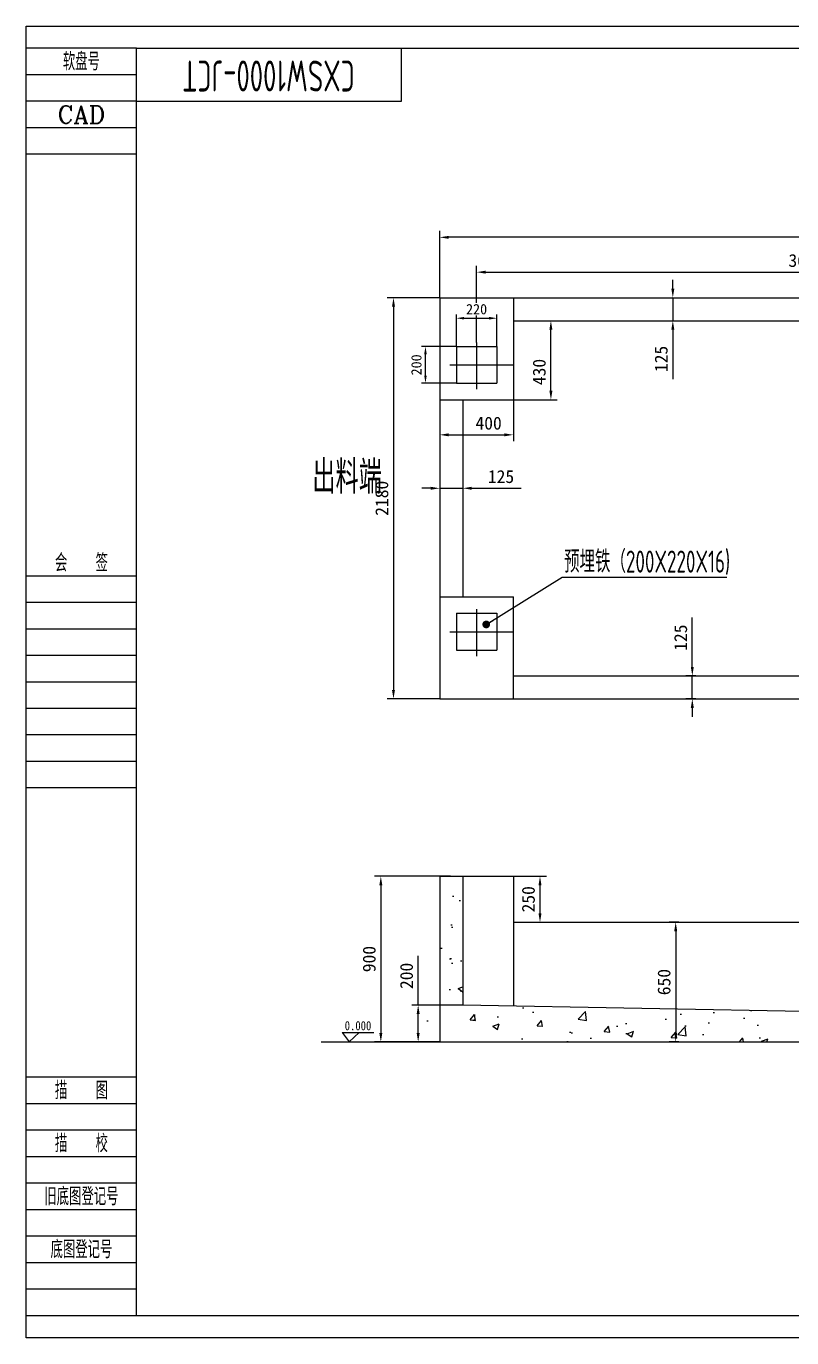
# Model space of a CAD drawing. Header units: millimetres. Extents: x 244582 to 493453, y 23908 to 57380.
# Drawn here: x 254347 to 258507, y 23908 to 31036 of the extents above; entities that cross this region are included whole.
import ezdxf
from ezdxf.enums import TextEntityAlignment as Align
from ezdxf.lldxf.tags import DXFTag

# ---------------------------------------------------------------- set-up
doc = ezdxf.new("R2010")
doc.units = ezdxf.units.MM
for name, color, linetype in [('3中心线层', 1, 'CENTER'), ('4', 3, 'Continuous'), ('6', 2, 'Continuous'), ('8', 1, 'Continuous'), ('RAHM2', 1, 'Continuous'), ('RAHM3', 2, 'Continuous'), ('RAHM5', 7, 'Continuous'), ('TILE1', 5, 'Continuous')]:
    doc.layers.add(name, color=color, linetype=linetype)
doc.styles.add('66', font='仿宋_GB2312', dxfattribs={"width": 0.85})
doc.styles.add('HZ', font='geniso', dxfattribs={"width": 0.7, "bigfont": 'hztxt'})
doc.styles.add('ROMANC', font='romanc', dxfattribs={"height": 4})
tags = doc.linetypes.add('CENTER', pattern=[2, 1.25, -0.25, 0.25, -0.25]).pattern_tags.tags
tags[10:11] = [DXFTag(74, 4), DXFTag(75, 0), DXFTag(340, '0'), DXFTag(46, 1.0), DXFTag(50, 0.0), DXFTag(44, 0.0), DXFTag(45, 0.0)]
tags[8:9] = [DXFTag(74, 4), DXFTag(75, 0), DXFTag(340, '0'), DXFTag(46, 1.0), DXFTag(50, 0.0), DXFTag(44, 0.0), DXFTag(45, 0.0)]
tags[6:7] = [DXFTag(74, 4), DXFTag(75, 0), DXFTag(340, '0'), DXFTag(46, 1.0), DXFTag(50, 0.0), DXFTag(44, 0.0), DXFTag(45, 0.0)]
tags[4:5] = [DXFTag(74, 4), DXFTag(75, 0), DXFTag(340, '0'), DXFTag(46, 1.0), DXFTag(50, 0.0), DXFTag(44, 0.0), DXFTag(45, 0.0)]
doc.dimstyles.new('GEN-ISO', dxfattribs={"dimscale": 7, "dimtxt": 8, "dimasz": 6, "dimexe": 3, "dimexo": 0, "dimgap": 3, "dimtad": 1, "dimdsep": 46, "dimtxsty": 'Standard', "dimcen": 0, "dimclrd": 256, "dimclre": 256, "dimclrt": 2, "dimadec": 0, "dimazin": 0, "dimtp": 0.1, "dimtm": 0.1, "dimtfac": 0.71, "dimtmove": 0, "dimatfit": 3, "dimfxl": 1, "dimtfill": 1, "dimtolj": 1, "dimtzin": 0, "dimarcsym": 0})
doc.dimstyles.new('GEN-ISO$7', dxfattribs={"dimscale": 7, "dimtxt": 8, "dimasz": 6, "dimexe": 3, "dimexo": 0, "dimgap": 3, "dimtad": 1, "dimdsep": 46, "dimtxsty": 'Standard', "dimcen": 0, "dimclrd": 256, "dimclre": 256, "dimclrt": 2, "dimadec": 0, "dimazin": 0, "dimtp": 0.1, "dimtm": 0.1, "dimtfac": 0.71, "dimtmove": 0, "dimatfit": 3, "dimldrblk": 'DOT', "dimfxl": 1, "dimtfill": 1, "dimtolj": 1, "dimtzin": 0, "dimarcsym": 0})

# ---------------------------------------------------------------- blocks, each defined once
blk = doc.blocks.new('GB-A3')
for p, q in [((85, 280), (85, 292)), ((25, 280), (85, 280)), ((25, 5), (0, 5))]:
    blk.add_line(p, q)
blk.add_lwpolyline([(25, 5), (25, 292), (415, 292), (415, 5)], close=True)
at = {"layer": 'RAHM2'}
for p, q in [((25, 286), (0, 286)), ((25, 274), (0, 274)), ((25, 166.5), (0, 166.5)), ((25, 154.5), (0, 154.5)), ((25, 142.5), (0, 142.5)), ((25, 130.5), (0, 130.5)), ((25, 53), (0, 53)), ((25, 41), (0, 41)), ((25, 29), (0, 29)), ((25, 17), (0, 17)), ((25, 11), (0, 11))]:
    blk.add_line(p, q, dxfattribs=at)
at = {"layer": 'RAHM3'}
for p, q in [((25, 292), (0, 292)), ((25, 280), (0, 280)), ((25, 268), (0, 268)), ((25, 172.5), (0, 172.5)), ((25, 160.5), (0, 160.5)), ((25, 148.5), (0, 148.5)), ((25, 136.5), (0, 136.5)), ((25, 124.5), (0, 124.5)), ((25, 59), (0, 59)), ((25, 47), (0, 47)), ((25, 35), (0, 35)), ((25, 23), (0, 23))]:
    blk.add_line(p, q, dxfattribs=at)
at = {"layer": 'TILE1'}
blk.add_line((0, 0), (0, 297), dxfattribs=at)
blk.add_lwpolyline([(0, 297), (420, 297), (420, 0), (0, 0)], dxfattribs=at)
at = {"layer": 'RAHM2', "style": 'HZ', "width": 0.7}
for s, p in [('软盘号', (12.5, 287)), ('会    签', (12.5, 173.5)), ('描    图', (12.5, 54)), ('描    校', (12.5, 42)), ('旧底图登记号', (12.5, 30)), ('底图登记号', (12.5, 18))]:
    blk.add_text(s, height=4, dxfattribs=at).set_placement(p, align=Align.CENTER)
at = {"layer": 'RAHM2', "style": 'ROMANC'}
blk.add_text('CAD', height=4, dxfattribs=at).set_placement((12.5, 275), align=Align.CENTER)
at = {"layer": 'RAHM5', "style": 'HZ', "width": 0.7}
blk.add_attdef('GEN-TITLE-NR{8.15}', text='', height=7, rotation=180, dxfattribs=at).set_placement((54.84, 285.73), align=Align.MIDDLE)
blk = doc.blocks.new('*D1519')
at = {"layer": '4', "lineweight": -2}
for p, q in [((256594.8, 29560.6), (256594.8, 29923.7)), ((262040.8, 29888.7), (256643.8, 29888.7)), ((262089.8, 29560.6), (262089.8, 29923.7))]:
    blk.add_line(p, q, dxfattribs=at)
at = {"layer": '4'}
for points in [[(256643.8, 29896.8), (256643.8, 29880.5), (256594.8, 29888.7)], [(262040.8, 29896.8), (262040.8, 29880.5), (262089.8, 29888.7)]]:
    blk.add_solid(points, dxfattribs=at)
at = {"layer": 'Defpoints', "color": 0}
for p in [(256594.8, 29888.7), (256594.8, 29560.6), (262089.8, 29560.6)]:
    blk.add_point(p, dxfattribs=at)
at = {"layer": '4', "color": 2, "insert": (258954.8, 29951.7), "char_height": 70, "attachment_point": 5, "bg_fill": 3, "box_fill_scale": 1.1, "bg_fill_color": 256, "bg_fill_true_color": 13158600, "bg_fill_transparency": 3341752}
blk.add_mtext('\\A1;5495', dxfattribs=at)
blk = doc.blocks.new('*D1521')
at = {"layer": '4', "lineweight": -2}
for p, q in [((256594.8, 29560.6), (256308.1, 29560.6)), ((256343.1, 29511.6), (256343.1, 27429.6)), ((256594.8, 27380.6), (256308.1, 27380.6))]:
    blk.add_line(p, q, dxfattribs=at)
at = {"layer": '4'}
for points in [[(256334.9, 29511.6), (256351.3, 29511.6), (256343.1, 29560.6)], [(256334.9, 27429.6), (256351.3, 27429.6), (256343.1, 27380.6)]]:
    blk.add_solid(points, dxfattribs=at)
at = {"layer": 'Defpoints', "color": 0}
for p in [(256594.8, 29560.6), (256343.1, 27380.6), (256594.8, 27380.6)]:
    blk.add_point(p, dxfattribs=at)
at = {"layer": '4', "color": 2, "insert": (256280.1, 28470.6), "char_height": 70, "attachment_point": 5, "rotation": 90, "bg_fill": 3, "box_fill_scale": 1.1, "bg_fill_color": 256, "bg_fill_true_color": 13158600, "bg_fill_transparency": 3339172}
blk.add_mtext('\\A1;2180', dxfattribs=at)
blk = doc.blocks.new('*D1522')
at = {"layer": '4', "lineweight": -2}
for p, q in [((256794.8, 29317.6), (256794.8, 29734.3)), ((260489.8, 29399.1), (260489.8, 29734.3)), ((256843.8, 29699.3), (260440.8, 29699.3))]:
    blk.add_line(p, q, dxfattribs=at)
at = {"layer": '4'}
for points in [[(256843.8, 29707.5), (256843.8, 29691.2), (256794.8, 29699.3)], [(260440.8, 29707.5), (260440.8, 29691.2), (260489.8, 29699.3)]]:
    blk.add_solid(points, dxfattribs=at)
at = {"layer": 'Defpoints', "color": 0}
for p in [(260489.8, 29699.3), (260489.8, 29399.1), (256794.8, 29317.6)]:
    blk.add_point(p, dxfattribs=at)
at = {"layer": '4', "color": 2, "insert": (258584.8, 29762.3), "char_height": 70, "attachment_point": 5, "bg_fill": 3, "box_fill_scale": 1.1, "bg_fill_color": 256, "bg_fill_true_color": 13158600, "bg_fill_transparency": 3339172}
blk.add_mtext('\\A1;3695', dxfattribs=at)
blk = doc.blocks.new('*D1525')
at = {"layer": '4', "lineweight": -2}
for p, q in [((256994.8, 29435.6), (257233.5, 29435.6)), ((257198.5, 29054.6), (257198.5, 29386.6)), ((256994.8, 29005.6), (257233.5, 29005.6))]:
    blk.add_line(p, q, dxfattribs=at)
at = {"layer": '4'}
for points in [[(257190.4, 29386.6), (257206.7, 29386.6), (257198.5, 29435.6)], [(257190.4, 29054.6), (257206.7, 29054.6), (257198.5, 29005.6)]]:
    blk.add_solid(points, dxfattribs=at)
at = {"layer": 'Defpoints', "color": 0}
for p in [(256994.8, 29435.6), (257198.5, 29435.6), (256994.8, 29005.6)]:
    blk.add_point(p, dxfattribs=at)
at = {"layer": '4', "color": 2, "insert": (257135.5, 29156.7), "char_height": 70, "attachment_point": 5, "rotation": 90, "bg_fill": 3, "box_fill_scale": 1.1, "bg_fill_color": 256, "bg_fill_true_color": 13158600, "bg_fill_transparency": 3339172}
blk.add_mtext('\\A1;430', dxfattribs=at)
blk = doc.blocks.new('*D1526')
at = {"layer": '4', "lineweight": -2}
for p, q in [((256594.8, 29005.6), (256594.8, 28780.4)), ((256994.8, 29005.6), (256994.8, 28780.4)), ((256643.8, 28815.4), (256945.8, 28815.4))]:
    blk.add_line(p, q, dxfattribs=at)
at = {"layer": '4'}
for points in [[(256643.8, 28823.6), (256643.8, 28807.2), (256594.8, 28815.4)], [(256945.8, 28823.6), (256945.8, 28807.2), (256994.8, 28815.4)]]:
    blk.add_solid(points, dxfattribs=at)
at = {"layer": 'Defpoints', "color": 0}
for p in [(256594.8, 29005.6), (256994.8, 29005.6), (256994.8, 28815.4)]:
    blk.add_point(p, dxfattribs=at)
at = {"layer": '4', "color": 2, "insert": (256860.1, 28878.4), "char_height": 70, "attachment_point": 5, "bg_fill": 3, "box_fill_scale": 1.1, "bg_fill_color": 256, "bg_fill_true_color": 13158600, "bg_fill_transparency": 3339172}
blk.add_mtext('\\A1;400', dxfattribs=at)
blk = doc.blocks.new('*D1527')
at = {"layer": '4', "lineweight": -2}
for p, q in [((256684.8, 29295.6), (256495.9, 29295.6)), ((256516.9, 29137.6), (256516.9, 29253.6)), ((256684.8, 29095.6), (256495.9, 29095.6))]:
    blk.add_line(p, q, dxfattribs=at)
at = {"layer": '4'}
for points in [[(256509.9, 29253.6), (256523.9, 29253.6), (256516.9, 29295.6)], [(256509.9, 29137.6), (256523.9, 29137.6), (256516.9, 29095.6)]]:
    blk.add_solid(points, dxfattribs=at)
at = {"layer": 'Defpoints', "color": 0}
for p in [(256516.9, 29295.6), (256684.8, 29295.6), (256684.8, 29095.6)]:
    blk.add_point(p, dxfattribs=at)
at = {"layer": '4', "color": 2, "insert": (256467.9, 29195.6), "char_height": 56, "attachment_point": 5, "rotation": 90, "bg_fill": 3, "box_fill_scale": 1.1, "bg_fill_color": 256, "bg_fill_true_color": 13158600, "bg_fill_transparency": 0}
blk.add_mtext('\\A1;200', dxfattribs=at)
blk = doc.blocks.new('*D1528')
at = {"layer": '4', "lineweight": -2}
for p, q in [((256684.8, 29295.6), (256684.8, 29470.1)), ((256726.8, 29449.1), (256862.8, 29449.1)), ((256904.8, 29295.6), (256904.8, 29470.1))]:
    blk.add_line(p, q, dxfattribs=at)
at = {"layer": '4'}
for points in [[(256726.8, 29456.1), (256726.8, 29442.1), (256684.8, 29449.1)], [(256862.8, 29456.1), (256862.8, 29442.1), (256904.8, 29449.1)]]:
    blk.add_solid(points, dxfattribs=at)
at = {"layer": 'Defpoints', "color": 0}
for p in [(256904.8, 29449.1), (256684.8, 29295.6), (256904.8, 29295.6)]:
    blk.add_point(p, dxfattribs=at)
at = {"layer": '4', "color": 2, "insert": (256794.8, 29498.1), "char_height": 56, "attachment_point": 5, "bg_fill": 3, "box_fill_scale": 1.1, "bg_fill_color": 256, "bg_fill_true_color": 13158600, "bg_fill_transparency": 0}
blk.add_mtext('\\A1;220', dxfattribs=at)
blk = doc.blocks.new('*D1530')
at = {"layer": '4', "lineweight": -2}
for p, q in [((256652.4, 26416.4), (256239.4, 26416.4)), ((256274.4, 26367.4), (256274.4, 25565.4)), ((256472.7, 25516.4), (256239.4, 25516.4))]:
    blk.add_line(p, q, dxfattribs=at)
at = {"layer": '4'}
for points in [[(256266.2, 26367.4), (256282.6, 26367.4), (256274.4, 26416.4)], [(256266.2, 25565.4), (256282.6, 25565.4), (256274.4, 25516.4)]]:
    blk.add_solid(points, dxfattribs=at)
at = {"layer": 'Defpoints', "color": 0}
for p in [(256652.4, 26416.4), (256274.4, 25516.4), (256472.7, 25516.4)]:
    blk.add_point(p, dxfattribs=at)
at = {"layer": '4', "color": 2, "insert": (256211.4, 25966.4), "char_height": 70, "attachment_point": 5, "rotation": 90, "bg_fill": 3, "box_fill_scale": 1.1, "bg_fill_color": 256, "bg_fill_true_color": 13158600, "bg_fill_transparency": 7348828}
blk.add_mtext('\\A1;900', dxfattribs=at)
blk = doc.blocks.new('*D1531')
at = {"layer": '4', "lineweight": -2}
for p, q in [((256994.8, 26416.4), (257174.4, 26416.4)), ((257139.4, 26215.4), (257139.4, 26367.4)), ((257023, 26166.4), (257174.4, 26166.4))]:
    blk.add_line(p, q, dxfattribs=at)
at = {"layer": '4'}
for points in [[(257131.2, 26367.4), (257147.5, 26367.4), (257139.4, 26416.4)], [(257131.2, 26215.4), (257147.5, 26215.4), (257139.4, 26166.4)]]:
    blk.add_solid(points, dxfattribs=at)
at = {"layer": 'Defpoints', "color": 0}
for p in [(256994.8, 26416.4), (257139.4, 26416.4), (257023, 26166.4)]:
    blk.add_point(p, dxfattribs=at)
at = {"layer": '4', "color": 2, "insert": (257076.4, 26291.4), "char_height": 70, "attachment_point": 5, "rotation": 90, "bg_fill": 3, "box_fill_scale": 1.1, "bg_fill_color": 256, "bg_fill_true_color": 13158600, "bg_fill_transparency": 7470940}
blk.add_mtext('\\A1;250', dxfattribs=at)
blk = doc.blocks.new('_Dot')
at = {"color": 0, "linetype": 'ByBlock', "lineweight": -2}
blk.add_line((-0.5, 0), (-1, 0), dxfattribs=at)
at = {"color": 0, "linetype": 'ByBlock', "const_width": 0.5}
blk.add_lwpolyline([(-0.25, 0, 1), (0.25, 0, 1)], format="xyb", close=True, dxfattribs=at)
blk = doc.blocks.new('*D1532')
at = {"layer": '4', "lineweight": -2}
for p, q in [((256477.3, 25716.4), (256477.3, 25984.8)), ((256719.8, 25716.4), (256442.3, 25716.4)), ((256477.3, 25565.4), (256477.3, 25667.4)), ((256594.8, 25516.4), (256442.3, 25516.4))]:
    blk.add_line(p, q, dxfattribs=at)
at = {"layer": '4'}
for points in [[(256469.1, 25667.4), (256485.5, 25667.4), (256477.3, 25716.4)], [(256469.1, 25565.4), (256485.5, 25565.4), (256477.3, 25516.4)]]:
    blk.add_solid(points, dxfattribs=at)
at = {"layer": 'Defpoints', "color": 0}
for p in [(256477.3, 25716.4), (256719.8, 25716.4), (256594.8, 25516.4)]:
    blk.add_point(p, dxfattribs=at)
at = {"layer": '4', "color": 2, "insert": (256414.3, 25875.1), "char_height": 70, "attachment_point": 5, "rotation": 90, "bg_fill": 3, "box_fill_scale": 1.1, "bg_fill_color": 256, "bg_fill_true_color": 13158600, "bg_fill_transparency": 7516268}
blk.add_mtext('\\A1;200', dxfattribs=at)
blk = doc.blocks.new('*D1534')
at = {"layer": '4', "lineweight": -2}
for p, q in [((257861.2, 29609.6), (257861.2, 29658.6)), ((257857.3, 29560.6), (257896.2, 29560.6)), ((257861.2, 29560.6), (257861.2, 29435.6)), ((257857.3, 29435.6), (257896.2, 29435.6)), ((257861.2, 29386.6), (257861.2, 29118.2))]:
    blk.add_line(p, q, dxfattribs=at)
at = {"layer": '4'}
for points in [[(257853, 29609.6), (257869.3, 29609.6), (257861.2, 29560.6)], [(257853, 29386.6), (257869.3, 29386.6), (257861.2, 29435.6)]]:
    blk.add_solid(points, dxfattribs=at)
at = {"layer": 'Defpoints', "color": 0}
for p in [(257857.3, 29560.6), (257857.3, 29435.6), (257861.2, 29435.6)]:
    blk.add_point(p, dxfattribs=at)
at = {"layer": '4', "color": 2, "insert": (257798.2, 29227.9), "char_height": 70, "attachment_point": 5, "rotation": 90, "bg_fill": 3, "box_fill_scale": 1.1, "bg_fill_color": 256, "bg_fill_true_color": 13158600, "bg_fill_transparency": 3339172}
blk.add_mtext('\\A1;125', dxfattribs=at)
blk = doc.blocks.new('*D1535')
at = {"layer": '4', "lineweight": -2}
for p, q in [((256545.8, 28525), (256496.8, 28525)), ((256594.8, 28548.1), (256594.8, 28490)), ((256594.8, 28525), (256719.8, 28525)), ((256719.8, 28548.1), (256719.8, 28490)), ((256768.8, 28525), (257037.1, 28525))]:
    blk.add_line(p, q, dxfattribs=at)
at = {"layer": '4'}
for points in [[(256545.8, 28533.1), (256545.8, 28516.8), (256594.8, 28525)], [(256768.8, 28533.1), (256768.8, 28516.8), (256719.8, 28525)]]:
    blk.add_solid(points, dxfattribs=at)
at = {"layer": 'Defpoints', "color": 0}
for p in [(256594.8, 28548.1), (256719.8, 28548.1), (256719.8, 28525)]:
    blk.add_point(p, dxfattribs=at)
at = {"layer": '4', "color": 2, "insert": (256927.5, 28588), "char_height": 70, "attachment_point": 5, "bg_fill": 3, "box_fill_scale": 1.1, "bg_fill_color": 256, "bg_fill_true_color": 13158600, "bg_fill_transparency": 7543148}
blk.add_mtext('\\A1;125', dxfattribs=at)
blk = doc.blocks.new('*D1536')
at = {"layer": '4', "lineweight": -2}
for p, q in [((257966.9, 27554.6), (257966.9, 27822.9)), ((257986, 27505.6), (257931.9, 27505.6)), ((257966.9, 27380.6), (257966.9, 27505.6)), ((257986, 27380.6), (257931.9, 27380.6)), ((257966.9, 27331.6), (257966.9, 27282.6))]:
    blk.add_line(p, q, dxfattribs=at)
at = {"layer": '4'}
for points in [[(257958.7, 27554.6), (257975, 27554.6), (257966.9, 27505.6)], [(257958.7, 27331.6), (257975, 27331.6), (257966.9, 27380.6)]]:
    blk.add_solid(points, dxfattribs=at)
at = {"layer": 'Defpoints', "color": 0}
for p in [(257966.9, 27505.6), (257986, 27505.6), (257986, 27380.6)]:
    blk.add_point(p, dxfattribs=at)
at = {"layer": '4', "color": 2, "insert": (257903.9, 27713.2), "char_height": 70, "attachment_point": 5, "rotation": 90, "bg_fill": 3, "box_fill_scale": 1.1, "bg_fill_color": 256, "bg_fill_true_color": 13158600, "bg_fill_transparency": 7504444}
blk.add_mtext('\\A1;125', dxfattribs=at)
blk = doc.blocks.new('*D1537')
at = {"layer": '4', "lineweight": -2}
for p, q in [((257892.9, 26166.4), (257841.7, 26166.4)), ((257876.7, 26117.4), (257876.7, 25565.4)), ((257892.9, 25516.4), (257841.7, 25516.4))]:
    blk.add_line(p, q, dxfattribs=at)
at = {"layer": '4'}
for points in [[(257868.5, 26117.4), (257884.8, 26117.4), (257876.7, 26166.4)], [(257868.5, 25565.4), (257884.8, 25565.4), (257876.7, 25516.4)]]:
    blk.add_solid(points, dxfattribs=at)
at = {"layer": 'Defpoints', "color": 0}
for p in [(257892.9, 26166.4), (257876.7, 25516.4), (257892.9, 25516.4)]:
    blk.add_point(p, dxfattribs=at)
at = {"layer": '4', "color": 2, "insert": (257813.7, 25841.4), "char_height": 70, "attachment_point": 5, "rotation": 90, "bg_fill": 3, "box_fill_scale": 1.1, "bg_fill_color": 256, "bg_fill_true_color": 13158600, "bg_fill_transparency": 7439468}
blk.add_mtext('\\A1;650', dxfattribs=at)

msp = doc.modelspace()

# ---------------------------------------------------------------- hatches: boundary and pattern name
at = {"layer": '8'}
h = msp.add_hatch(dxfattribs=at)
h.set_pattern_fill('AR-CONC', color=256, scale=2, style=0)
h.set_pattern_definition([(50, (123737.32, 26381.1), (364.36934, -31.8782), [38.1, -419.1]), (355, (123737.3, 26381.1), (-70.4857, 382.1133), [30.48, -335.28]), (100.451, (123767.68, 26378.43), (293.885, 350.2334), [32.38, -356.18]), (46.1842, (123737.3, 26482.7), (542.1581, -84.0847), [57.15, -628.65]), (96.6356, (123782.5, 26475.7), (474.8085, 494.8511), [48.57, -534.27]), (351.184, (123737.3, 26482.7), (474.8092, 494.8502), [45.72, -502.92]), (21, (123788.12, 26457.3), (303.22976, -204.53104), [38.1, -419.1]), (326, (123788.1, 26457.3), (123.6041, 368.3759), [30.48, -335.28]), (71.4514, (123813.4, 26440.25), (426.833, 163.8457), [32.38, -356.18]), (37.5, (123737.32, 26381.09), (6.17721, 169.11008), [0, -331.216, 0, -340.36, 0, -336.55]), (7.5, (123737.32, 26381.09), (133.63933, 200.36115), [0, -194.056, 0, -323.596, 0, -128.27]), (327.5, (123624.03, 26381.09), (271.18119, -11.45749), [0, -127, 0, -396.24, 0, -525.78]), (317.5, (123573.23, 26381.1), (296.25836, 50.853), [0, -165.1, 0, -263.144, 0, -373.38])])
h.paths.add_polyline_path([(256719.792, 26416.429), (256594.792, 26416.429), (256594.792, 25716.429), (256719.792, 25716.429)])
h = msp.add_hatch(dxfattribs=at)
h.set_pattern_fill('AR-CONC', color=256, scale=2, style=0)
h.set_pattern_definition([(50, (123622.32, 26381.1), (364.36934, -31.8782), [38.1, -419.1]), (355, (123622.3, 26381.1), (-70.4857, 382.1133), [30.48, -335.28]), (100.451, (123652.68, 26378.43), (293.885, 350.2334), [32.38, -356.18]), (46.1842, (123622.3, 26482.7), (542.1581, -84.0847), [57.15, -628.65]), (96.6356, (123667.5, 26475.7), (474.8085, 494.8511), [48.57, -534.27]), (351.184, (123622.3, 26482.7), (474.8092, 494.8502), [45.72, -502.92]), (21, (123673.12, 26457.3), (303.22976, -204.53104), [38.1, -419.1]), (326, (123673.1, 26457.3), (123.6041, 368.3759), [30.48, -335.28]), (71.4514, (123698.4, 26440.25), (426.833, 163.8457), [32.38, -356.18]), (37.5, (123622.32, 26381.09), (6.17721, 169.11008), [0, -331.216, 0, -340.36, 0, -336.55]), (7.5, (123622.32, 26381.09), (133.63933, 200.36115), [0, -194.056, 0, -323.596, 0, -128.27]), (327.5, (123509.03, 26381.09), (271.18119, -11.45749), [0, -127, 0, -396.24, 0, -525.78]), (317.5, (123458.23, 26381.1), (296.25836, 50.853), [0, -165.1, 0, -263.144, 0, -373.38])])
h.paths.add_polyline_path([(262639.792, 25516.429), (262639.792, 25616.429), (262489.792, 25616.429), (256604.792, 25716.429), (256479.792, 25716.429), (256479.792, 25516.429)])

# ---------------------------------------------------------------- linework, layer by layer
for p, q in [((256594.792, 29560.577), (262089.792, 29560.577)), ((256594.792, 29560.577), (256594.792, 27380.577)), ((256994.792, 29560.577), (256994.792, 29005.577)), ((256994.792, 29435.577), (260689.792, 29435.577)), ((256684.792, 29295.577), (256904.792, 29295.577)), ((256684.792, 29295.577), (256684.792, 29095.577)), ((256904.792, 29295.577), (256904.792, 29095.577)), ((256684.792, 29095.577), (256904.792, 29095.577)), ((256594.792, 29005.577), (256994.792, 29005.577)), ((256719.792, 29005.577), (256719.792, 27935.577)), ((256594.792, 27935.577), (256994.792, 27935.577)), ((256994.792, 27380.577), (256994.792, 27935.577)), ((256684.792, 27845.577), (256904.792, 27845.577)), ((256684.792, 27845.577), (256684.792, 27645.577)), ((256904.792, 27845.577), (256904.792, 27645.577)), ((256684.792, 27645.577), (256904.792, 27645.577)), ((256994.792, 27505.577), (260689.792, 27505.577)), ((256594.792, 27380.577), (262089.792, 27380.577)), ((256594.792, 26416.429), (256594.792, 25516.429)), ((256594.792, 26416.429), (256994.792, 26416.429)), ((256719.792, 26416.429), (256719.792, 25716.429)), ((256994.792, 26416.429), (256994.792, 25712.278)), ((256994.792, 26166.429), (260289.792, 26166.429)), ((261939.792, 25616.429), (256719.792, 25716.429)), ((255950.445, 25516.429), (262656.919, 25516.429))]:
    msp.add_line(p, q)
at = {"layer": '3中心线层', "ltscale": 200}
for p, q in [((256794.792, 29317.594), (256794.792, 29063.355)), ((256650.085, 29195.577), (256994.792, 29195.577)), ((256794.792, 27867.594), (256794.792, 27613.355)), ((256794.792, 27837.26), (256794.792, 27666.933)), ((256650.085, 27745.577), (256994.792, 27745.577)), ((256712.179, 27745.577), (256994.792, 27745.577))]:
    msp.add_line(p, q, dxfattribs=at)
at = {"layer": '4'}
msp.add_line((256064.173, 25567.234), (256102.932, 25516.429), dxfattribs=at)

# ---------------------------------------------------------------- block references
at = {"xscale": 23.9982416126004, "yscale": 23.99824161275683, "zscale": 23.99824161275905}
msp.add_blockref('GB-A3', (254347.423, 23908.439), dxfattribs=at).add_auto_attribs({'GEN-TITLE-NR{8.15}': 'CXSW1000-JCT'})

# ---------------------------------------------------------------- texts
at = {"layer": '6', "insert": (257270.328, 28186.635), "char_height": 120, "width": 1109.36441, "attachment_point": 1, "style": 'HZ'}
msp.add_mtext('预埋铁（200X220X16)', dxfattribs=at)

# ---------------------------------------------------------------- leaders
at = {"layer": '4'}
msp.add_leader([(256847.037, 27784.965), (257260.169, 28041.186), (258155.425, 28041.186)], dimstyle='GEN-ISO$7', override={"dimgap": 3, "dimtad": 0}, dxfattribs=at)

# ---------------------------------------------------------------- next in the draw order: dimensions: what is measured, and where the dimension line sits
dim = msp.add_linear_dim(base=(256594.792, 29888.665), p1=(262089.792, 29560.577), p2=(256594.792, 29560.577), dimstyle='GEN-ISO', override={"dimtxt": 10, "dimasz": 7, "dimexe": 5, "dimgap": 4}, dxfattribs=at)
dim.commit()
dim.dimension.update_dxf_attribs({"geometry": '*D1519', "text_midpoint": (258954.792, 29888.665), "dimtype": 160})
for base, p1, p2, picture, middle in [((257966.865, 27505.577), (257986.016, 27380.577), (257986.016, 27505.577), '*D1536', (257903.865, 27713.243)), ((256274.408, 25516.429), (256652.447, 26416.429), (256472.737, 25516.429), '*D1530', (256211.408, 25966.429)), ((257139.359, 26416.429), (257022.97, 26166.429), (256994.792, 26416.429), '*D1531', (257076.359, 26291.429)), ((257876.67, 25516.429), (257892.924, 26166.429), (257892.924, 25516.429), '*D1537', (257813.67, 25841.429))]:
    dim = msp.add_linear_dim(base=base, p1=p1, p2=p2, angle=90, dimstyle='GEN-ISO', override={"dimtxt": 10, "dimasz": 7, "dimexe": 5, "dimgap": 4}, dxfattribs=at)
    dim.commit()
    dim.dimension.update_dxf_attribs({"geometry": picture, "text_midpoint": middle})

# ---------------------------------------------------------------- next in the draw order: linework, layer by layer
for p, q in [((256064.173, 25567.234), (256237.154, 25567.234)), ((256102.932, 25516.429), (256156.204, 25567.234))]:
    msp.add_line(p, q, dxfattribs=at)

# ---------------------------------------------------------------- next in the draw order: texts
at = {"layer": '4', "insert": (256078.147, 25629.529), "char_height": 50, "width": 231.05055, "attachment_point": 1, "style": '66'}
msp.add_mtext('0.000', dxfattribs=at)

# ---------------------------------------------------------------- next in the draw order: dimensions: what is measured, and where the dimension line sits
at = {"layer": '4'}
dim = msp.add_linear_dim(base=(260489.792, 29699.345), p1=(256794.792, 29317.594), p2=(260489.792, 29399.148), dimstyle='GEN-ISO', override={"dimtxt": 10, "dimasz": 7, "dimexe": 5, "dimgap": 4}, dxfattribs=at)
dim.commit()
dim.dimension.update_dxf_attribs({"geometry": '*D1522', "text_midpoint": (258584.792, 29699.345), "dimtype": 160})
for base, p1, p2, picture, middle in [((256343.091, 27380.577), (256594.792, 29560.577), (256594.792, 27380.577), '*D1521', (256280.091, 28470.577)), ((256477.308, 25716.429), (256594.792, 25516.429), (256719.792, 25716.429), '*D1532', (256414.308, 25875.096))]:
    dim = msp.add_linear_dim(base=base, p1=p1, p2=p2, angle=90, dimstyle='GEN-ISO', override={"dimtxt": 10, "dimasz": 7, "dimexe": 5, "dimgap": 4}, dxfattribs=at)
    dim.commit()
    dim.dimension.update_dxf_attribs({"geometry": picture, "text_midpoint": middle})

# ---------------------------------------------------------------- next in the draw order: linework, layer by layer
msp.add_lwpolyline([(255633.39, 28438.962, 0, 75, 0), (255843.743, 28438.962, 0, 0, 0), (256180.341, 28438.962, 0, 0, 0)], format="xyseb", dxfattribs=at)

# ---------------------------------------------------------------- next in the draw order: texts
at = {"layer": '6', "insert": (255902.02, 28675.675), "char_height": 180, "width": 434.46132, "attachment_point": 1, "style": 'HZ'}
msp.add_mtext('出料端', dxfattribs=at)

# ---------------------------------------------------------------- next in the draw order: dimensions: what is measured, and where the dimension line sits
at = {"layer": '4'}
dim = msp.add_linear_dim(base=(257861.156, 29435.577), p1=(257857.298, 29560.577), p2=(257857.298, 29435.577), angle=90, dimstyle='GEN-ISO', override={"dimtxt": 10, "dimasz": 7, "dimexe": 5, "dimgap": 4}, dxfattribs=at)
dim.commit()
dim.dimension.update_dxf_attribs({"geometry": '*D1534', "text_midpoint": (257798.156, 29227.91)})
dim = msp.add_linear_dim(base=(257198.546, 29435.577), p1=(256994.792, 29005.577), p2=(256994.792, 29435.577), angle=90, dimstyle='GEN-ISO', override={"dimtxt": 10, "dimasz": 7, "dimexe": 5, "dimgap": 4}, dxfattribs=at)
dim.commit()
dim.dimension.update_dxf_attribs({"geometry": '*D1525', "text_midpoint": (257198.546, 29156.736), "dimtype": 160})
dim = msp.add_linear_dim(base=(256516.92, 29295.577), p1=(256684.792, 29095.577), p2=(256684.792, 29295.577), angle=90, dimstyle='GEN-ISO', dxfattribs=at)
dim.commit()
dim.dimension.update_dxf_attribs({"geometry": '*D1527', "text_midpoint": (256467.92, 29195.577)})
dim = msp.add_linear_dim(base=(256719.792, 28524.972), p1=(256594.792, 28548.077), p2=(256719.792, 28548.077), dimstyle='GEN-ISO', override={"dimtxt": 10, "dimasz": 7, "dimexe": 5, "dimgap": 4}, dxfattribs=at)
dim.commit()
dim.dimension.update_dxf_attribs({"geometry": '*D1535', "text_midpoint": (256927.459, 28587.972)})

# ---------------------------------------------------------------- next in the draw order: dimensions: what is measured, and where the dimension line sits
dim = msp.add_linear_dim(base=(256904.792, 29449.109), p1=(256684.792, 29295.577), p2=(256904.792, 29295.577), dimstyle='GEN-ISO', dxfattribs=at)
dim.commit()
dim.dimension.update_dxf_attribs({"geometry": '*D1528', "text_midpoint": (256794.792, 29498.109)})
dim = msp.add_linear_dim(base=(256994.792, 28815.412), p1=(256594.792, 29005.577), p2=(256994.792, 29005.577), dimstyle='GEN-ISO', override={"dimtxt": 10, "dimasz": 7, "dimexe": 5, "dimgap": 4}, dxfattribs=at)
dim.commit()
dim.dimension.update_dxf_attribs({"geometry": '*D1526', "text_midpoint": (256860.126, 28815.412), "dimtype": 160})

doc.saveas('drawing.dxf')
